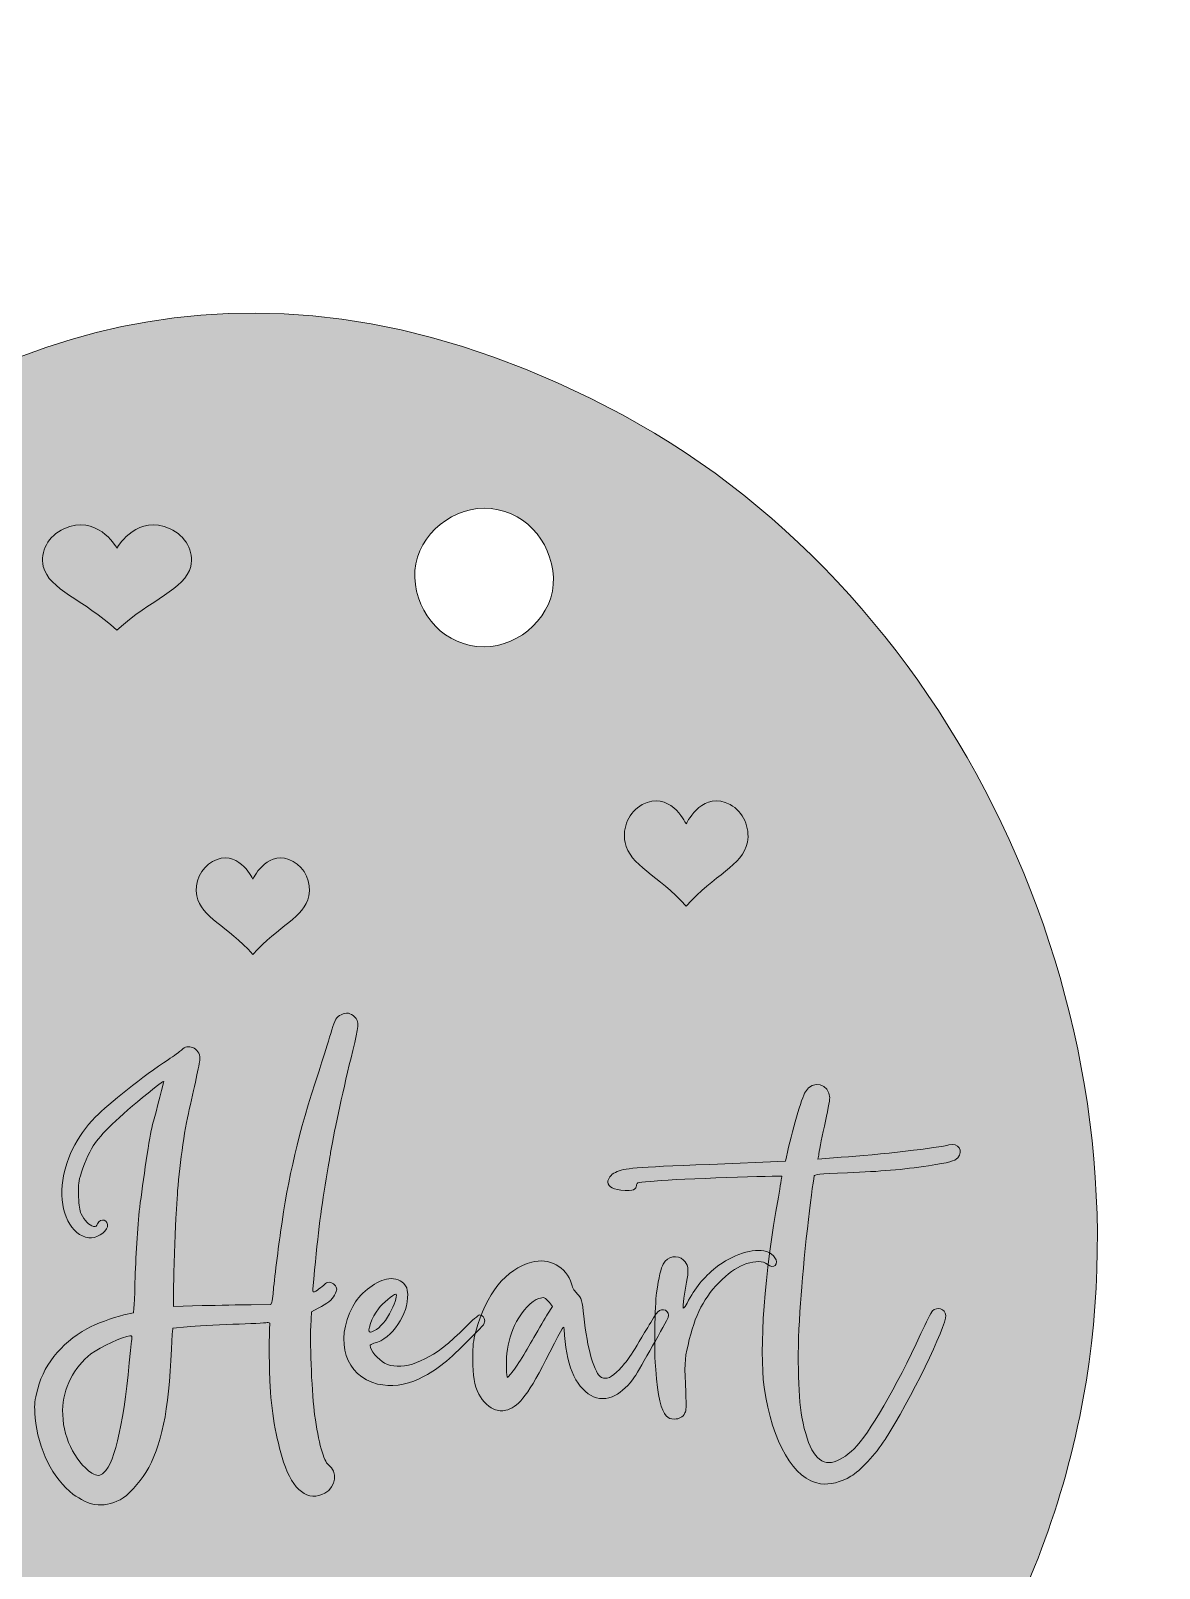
# Model space of a CAD drawing. Extents: x -9 to 1009, y -916 to 0.
# Drawn here: x 672.2 to 1008.7, y -457.9 to 0.4 of the extents above; entities that cross this region are included whole.
import ezdxf

# ---------------------------------------------------------------- set-up
doc = ezdxf.new("R2010")
doc.units = 0
doc.header["$MEASUREMENT"] = 0
doc.layers.add('Layer 1', color=7, linetype='Continuous', lineweight=0)

# ---------------------------------------------------------------- blocks, each defined once
blk = doc.blocks.new('Block_13')
at = {"layer": 'Layer 1', "true_color": 0x7c3800, "transparency": 33554687}
h = blk.add_hatch(color=36, dxfattribs=at)
h.dxf.hatch_style = 2
edge = h.paths.add_edge_path()
edge.add_spline(control_points=[(690.46, -429.56), (692.05, -430.49), (692.84, -430.49), (694.03, -429.43), (697.46, -426.4), (700.23, -413.32), (701.95, -392.99), (702.08, -391.67), (702.22, -390.22), (702.35, -389.69), (702.48, -388.76), (702.35, -388.63), (701.82, -388.63), (699.84, -388.76), (693.1, -391.93), (690.2, -394.04), (685.18, -397.87), (681.75, -404.48), (681.75, -410.81), (681.62, -418.34), (685.18, -426), (690.46, -429.56)], knot_values=[0, 0, 0, 0, 1, 1, 1, 2, 2, 2, 3, 3, 3, 4, 4, 4, 5, 5, 5, 6, 6, 6, 7, 7, 7, 7], degree=3, periodic=0)
edge = h.paths.add_edge_path()
edge.add_spline(control_points=[(673.56, -413.06), (673.3, -409.23), (673.3, -408.7), (673.96, -405.93), (675.67, -397.74), (680.96, -391.01), (689.01, -386.52), (691.52, -385.07), (696.67, -383.22), (699.97, -382.43), (699.97, -382.43), (702.88, -381.76), (702.88, -381.76), (702.88, -381.76), (703.01, -380.44), (703.01, -380.44), (703.01, -379.78), (703.27, -377.01), (703.27, -374.11), (703.4, -367.11), (704.06, -357.73), (704.59, -351.53), (705.25, -345.72), (707.5, -330.14), (708.29, -326.7), (708.82, -324.72), (711.59, -314.42), (711.85, -313.1), (712.12, -312.44), (711.06, -313.1), (707.23, -316.27), (698.25, -323.53), (693.1, -328.55), (690.86, -331.99), (689.54, -334.1), (687.82, -338.06), (687.03, -340.96), (686.37, -343.21), (686.37, -344.13), (686.5, -347.17), (686.63, -350.07), (686.77, -351), (687.29, -352.32), (688.22, -354.17), (689.67, -355.75), (690.99, -356.02), (691.65, -356.15), (691.92, -356.02), (692.18, -355.22), (693.1, -353.38), (695.48, -354.04), (695.09, -356.15), (694.69, -357.87), (691.65, -359.71), (689.54, -359.45), (684.26, -358.66), (680.82, -351.79), (681.62, -343.74), (682.41, -336.34), (685.84, -329.34), (691.52, -323.4), (695.35, -319.57), (705.91, -311.12), (713.17, -306.37), (714.89, -305.18), (716.74, -303.86), (717.14, -303.46), (718.32, -302.41), (719.25, -302.28), (720.57, -302.67), (721.76, -303.2), (722.68, -304.52), (722.68, -305.97), (722.68, -306.77), (721.36, -313.23), (719.51, -321.16), (718.06, -327.1), (716.34, -339.38), (715.95, -346.77), (715.82, -348.36), (715.68, -351), (715.55, -352.58), (715.42, -354.3), (715.29, -358.39), (715.16, -361.96), (715.02, -365.52), (714.89, -370.15), (714.89, -372.39), (714.76, -374.5), (714.76, -377.14), (714.76, -378.07), (714.76, -378.07), (714.76, -379.92), (714.76, -379.92), (714.76, -379.92), (723.34, -379.65), (723.34, -379.65), (728.23, -379.52), (734.7, -379.39), (738, -379.39), (738, -379.39), (743.81, -379.26), (743.81, -379.26), (743.81, -379.26), (744.07, -378.6), (744.07, -378.6), (744.2, -378.2), (744.34, -377.01), (744.47, -376.09), (744.6, -373.97), (745.92, -363.41), (746.71, -357.73), (749.09, -340.96), (751.86, -328.95), (758.2, -309.67), (758.73, -307.95), (759.92, -303.99), (760.97, -300.82), (761.9, -297.65), (762.95, -294.62), (763.22, -294.22), (763.88, -293.16), (765.6, -292.37), (766.92, -292.5), (767.44, -292.64), (768.24, -293.03), (768.76, -293.56), (770.22, -294.88), (770.08, -296.47), (768.24, -303.6), (765.46, -315.08), (762.95, -326.44), (761.63, -333.97), (761.5, -335.15), (760.84, -338.72), (760.31, -341.89), (758.6, -351.92), (757.81, -358.79), (756.35, -374.63), (756.22, -375.29), (756.35, -375.56), (756.62, -375.56), (757.14, -375.56), (759.13, -373.97), (759.79, -373.31), (760.45, -372.39), (762.03, -372.52), (762.82, -373.45), (763.62, -374.37), (763.75, -374.9), (762.82, -376.48), (762.03, -377.94), (760.71, -378.99), (757.94, -380.44), (757.94, -380.44), (755.96, -381.5), (755.96, -381.5), (755.96, -381.5), (755.69, -385.86), (755.69, -385.86), (755.43, -391.27), (756.09, -406.85), (756.88, -412.13), (757.94, -420.32), (759.65, -426.13), (760.97, -427.06), (763.88, -429.17), (763.35, -433.66), (759.92, -435.51), (755.03, -438.28), (750.28, -434.71), (747.64, -426.26), (745.26, -419), (743.94, -411.08), (743.54, -402.1), (743.28, -396.82), (743.28, -387.44), (743.54, -384.93), (743.68, -384.8), (743.15, -384.67), (742.75, -384.67), (742.22, -384.8), (737.6, -385.07), (732.45, -385.2), (727.44, -385.46), (721.23, -385.73), (718.85, -385.99), (718.85, -385.99), (714.63, -386.39), (714.63, -386.39), (714.63, -386.39), (714.49, -387.57), (714.49, -387.57), (714.36, -388.37), (714.23, -390.48), (714.23, -392.59), (713.31, -411.34), (711.33, -421.38), (706.57, -429.43), (704.72, -432.34), (701.03, -436.43), (698.91, -437.49), (696.27, -438.81), (693.9, -439.34), (691.39, -438.94), (689.8, -438.81), (686.9, -437.35), (684.92, -435.9), (678.84, -431.28), (674.35, -422.3), (673.56, -413.06)], knot_values=[0, 0, 0, 0, 1, 1, 1, 2, 2, 2, 3, 3, 3, 4, 4, 4, 5, 5, 5, 6, 6, 6, 7, 7, 7, 8, 8, 8, 9, 9, 9, 10, 10, 10, 11, 11, 11, 12, 12, 12, 13, 13, 13, 14, 14, 14, 15, 15, 15, 16, 16, 16, 17, 17, 17, 18, 18, 18, 19, 19, 19, 20, 20, 20, 21, 21, 21, 22, 22, 22, 23, 23, 23, 24, 24, 24, 25, 25, 25, 26, 26, 26, 27, 27, 27, 28, 28, 28, 29, 29, 29, 30, 30, 30, 31, 31, 31, 32, 32, 32, 33, 33, 33, 34, 34, 34, 35, 35, 35, 36, 36, 36, 37, 37, 37, 38, 38, 38, 39, 39, 39, 40, 40, 40, 41, 41, 41, 42, 42, 42, 43, 43, 43, 44, 44, 44, 45, 45, 45, 46, 46, 46, 47, 47, 47, 48, 48, 48, 49, 49, 49, 50, 50, 50, 51, 51, 51, 52, 52, 52, 53, 53, 53, 54, 54, 54, 55, 55, 55, 56, 56, 56, 57, 57, 57, 58, 58, 58, 59, 59, 59, 60, 60, 60, 61, 61, 61, 62, 62, 62, 63, 63, 63, 64, 64, 64, 65, 65, 65, 66, 66, 66, 67, 67, 67, 68, 68, 68, 69, 69, 69, 70, 70, 70, 70], degree=3, periodic=0)
h = blk.add_hatch(color=36, dxfattribs=at)
h.dxf.hatch_style = 2
edge = h.paths.add_edge_path()
edge.add_spline(control_points=[(901.72, -378.86), (900.67, -393.12), (900.93, -405.93), (902.12, -412.93), (903.97, -422.57), (906.74, -426.92), (910.96, -426.4), (912.95, -426), (915.45, -424.55), (917.7, -422.3), (922.19, -417.81), (930.11, -404.21), (937.64, -387.97), (939.22, -384.67), (940.67, -381.63), (941.07, -381.24), (942.39, -379.78), (944.9, -380.58), (945.03, -382.56), (945.16, -385.86), (934.47, -407.91), (926.94, -419.53), (924.17, -423.89), (919.42, -429.04), (916.77, -430.49), (913.61, -432.34), (910.57, -433.13), (907.66, -432.73), (899.74, -431.68), (893.27, -420.45), (890.89, -403.95), (889.31, -392.46), (891.03, -370.01), (895.12, -347.3), (895.65, -344), (896.18, -341.23), (896.18, -341.1), (896.18, -340.83), (864.75, -341.89), (859.07, -342.42), (853, -342.94), (852.87, -342.94), (852.87, -343.61), (852.87, -343.87), (852.73, -344.53), (852.34, -344.79), (851.81, -345.32), (851.41, -345.32), (849.43, -345.32), (845.87, -345.06), (844.42, -344.4), (844.28, -342.81), (844.28, -341.76), (845.21, -340.57), (846.53, -339.91), (849.57, -338.59), (851.41, -338.45), (874.65, -337.53), (874.65, -337.53), (897.23, -336.61), (897.23, -336.61), (897.23, -336.61), (897.5, -335.29), (897.5, -335.29), (899.08, -327.89), (902.12, -317.59), (903.17, -315.88), (905.42, -312.18), (910.3, -313.5), (910.44, -317.72), (910.44, -318.25), (909.78, -322.08), (908.85, -326.17), (907.93, -330.27), (907.14, -334.1), (907.14, -334.76), (907.14, -334.76), (906.87, -335.95), (906.87, -335.95), (906.87, -335.95), (913.87, -335.42), (913.87, -335.42), (924.7, -334.76), (943.45, -332.51), (945.96, -331.72), (948.73, -330.93), (950.45, -333.57), (948.6, -335.55), (947.54, -336.61), (946.22, -337), (939.88, -337.93), (932.09, -339.12), (925.62, -339.64), (915.72, -340.04), (906.74, -340.44), (905.95, -340.57), (905.82, -340.96), (905.02, -344.4), (902.51, -367.11), (901.72, -378.86)], knot_values=[0, 0, 0, 0, 1, 1, 1, 2, 2, 2, 3, 3, 3, 4, 4, 4, 5, 5, 5, 6, 6, 6, 7, 7, 7, 8, 8, 8, 9, 9, 9, 10, 10, 10, 11, 11, 11, 12, 12, 12, 13, 13, 13, 14, 14, 14, 15, 15, 15, 16, 16, 16, 17, 17, 17, 18, 18, 18, 19, 19, 19, 20, 20, 20, 21, 21, 21, 22, 22, 22, 23, 23, 23, 24, 24, 24, 25, 25, 25, 26, 26, 26, 27, 27, 27, 28, 28, 28, 29, 29, 29, 30, 30, 30, 31, 31, 31, 32, 32, 32, 33, 33, 33, 33], degree=3, periodic=0)
h = blk.add_hatch(color=36, dxfattribs=at)
h.dxf.hatch_style = 2
edge = h.paths.add_edge_path()
edge.add_spline(control_points=[(826.33, -382.16), (826.33, -382.16), (827.78, -379.92), (827.78, -379.92), (827.78, -379.92), (826.86, -378.73), (826.86, -378.73), (825.54, -377.14), (825.14, -377.01), (823.69, -377.54), (821.71, -378.07), (818.67, -381.37), (817.09, -384.41), (815.37, -387.57), (814.58, -390.48), (814.18, -393.91), (813.92, -396.69), (814.05, -401.04), (814.45, -401.04), (814.45, -401.04), (814.84, -400.65), (815.11, -400.25), (816.43, -398.93), (819.73, -393.65), (822.24, -389.16), (823.82, -386.52), (825.54, -383.35), (826.33, -382.16)], knot_values=[0, 0, 0, 0, 1, 1, 1, 2, 2, 2, 3, 3, 3, 4, 4, 4, 5, 5, 5, 6, 6, 6, 7, 7, 7, 8, 8, 8, 9, 9, 9, 9], degree=3, periodic=0)
edge = h.paths.add_edge_path()
edge.add_spline(control_points=[(826.99, -393.52), (820.65, -406.06), (818.01, -409.49), (814.45, -410.68), (812.73, -411.08), (812.33, -411.08), (810.75, -410.68), (809.17, -410.29), (806.92, -408.17), (805.86, -406.06), (804.41, -403.16), (804.02, -400.78), (804.02, -395.5), (804.02, -391.27), (804.15, -390.35), (804.94, -387.31), (807.84, -376.22), (814.05, -368.56), (821.58, -366.71), (826.73, -365.26), (831.88, -368.03), (833.46, -373.18), (833.86, -374.63), (834.39, -375.43), (835.18, -376.09), (836.37, -377.28), (836.63, -378.33), (837.16, -382.82), (838.08, -392.46), (840.33, -400.12), (842.44, -401.04), (843.89, -401.7), (845.34, -401.18), (847.72, -398.67), (849.97, -396.29), (851.02, -394.84), (856.17, -386.12), (857.36, -384.14), (858.68, -382.03), (859.08, -381.63), (860.53, -379.92), (862.91, -381.24), (862.25, -383.22), (861.72, -384.41), (853.8, -398.53), (852.21, -400.91), (850.63, -403.29), (848.38, -405.4), (846.4, -406.46), (844.16, -407.65), (841.25, -407.65), (839.27, -406.46), (834.52, -403.68), (831.74, -397.08), (831.22, -386.65), (831.22, -385.33), (831.08, -385.46), (826.99, -393.52)], knot_values=[0, 0, 0, 0, 1, 1, 1, 2, 2, 2, 3, 3, 3, 4, 4, 4, 5, 5, 5, 6, 6, 6, 7, 7, 7, 8, 8, 8, 9, 9, 9, 10, 10, 10, 11, 11, 11, 12, 12, 12, 13, 13, 13, 14, 14, 14, 15, 15, 15, 16, 16, 16, 17, 17, 17, 18, 18, 18, 19, 19, 19, 19], degree=3, periodic=0)
h = blk.add_hatch(color=36, dxfattribs=at)
h.dxf.hatch_style = 2
edge = h.paths.add_edge_path()
edge.add_spline(control_points=[(864.09, -413.46), (862.9, -413.46), (862.51, -413.32), (861.71, -412.53), (860.13, -410.95), (859.21, -406.72), (858.55, -398.67), (858.02, -393.91), (858.28, -379.26), (858.81, -375.82), (859.47, -371.07), (860.13, -368.43), (860.79, -367.24), (862.11, -364.86), (865.02, -364.34), (866.87, -366.05), (868.19, -367.37), (868.45, -368.69), (867.92, -371.6), (867.39, -374.24), (866.73, -378.6), (866.73, -380.05), (866.73, -380.71), (866.87, -380.58), (867.92, -378.86), (870.3, -374.37), (872.81, -371.2), (876.5, -368.3), (881.26, -364.47), (887.73, -362.36), (891.56, -363.54), (893.8, -364.07), (895.25, -366.58), (894.2, -367.64), (893.67, -368.16), (892.88, -368.16), (891.82, -367.24), (890.5, -366.32), (888.26, -366.32), (885.62, -367.11), (883.11, -368.03), (880.99, -369.35), (878.35, -371.86), (873.07, -376.88), (870.17, -382.43), (868.19, -391.4), (867.13, -395.5), (867.13, -397.87), (867.53, -405.53), (867.66, -410.02), (867.66, -410.81), (867.26, -411.61), (866.6, -412.93), (865.54, -413.46), (864.09, -413.46)], knot_values=[0, 0, 0, 0, 1, 1, 1, 2, 2, 2, 3, 3, 3, 4, 4, 4, 5, 5, 5, 6, 6, 6, 7, 7, 7, 8, 8, 8, 9, 9, 9, 10, 10, 10, 11, 11, 11, 12, 12, 12, 13, 13, 13, 14, 14, 14, 15, 15, 15, 16, 16, 16, 17, 17, 17, 18, 18, 18, 18], degree=3, periodic=0)
h = blk.add_hatch(color=36, dxfattribs=at)
h.dxf.hatch_style = 2
edge = h.paths.add_edge_path()
edge.add_spline(control_points=[(773.38, -387.57), (773.52, -387.57), (774.18, -387.31), (774.7, -387.05), (776.29, -386.39), (778.4, -383.88), (779.72, -381.1), (781.04, -378.46), (781.57, -376.22), (781.04, -376.22), (780.38, -376.22), (777.08, -378.99), (775.89, -380.58), (773.91, -383.09), (772.33, -387.57), (773.38, -387.57)], knot_values=[0, 0, 0, 0, 1, 1, 1, 2, 2, 2, 3, 3, 3, 4, 4, 4, 5, 5, 5, 5], degree=3, periodic=0)
edge = h.paths.add_edge_path()
edge.add_spline(control_points=[(807.58, -384.14), (807.58, -385.2), (807.19, -385.59), (801.91, -390.74), (796.1, -396.69), (792.66, -399.2), (788.04, -401.44), (783.68, -403.42), (779.72, -403.95), (775.63, -403.02), (766.12, -400.65), (762.69, -390.35), (768.23, -379.92), (770.08, -376.22), (774.7, -372.52), (778.27, -371.73), (780.25, -371.33), (782.1, -371.73), (783.42, -373.05), (784.34, -374.11), (784.48, -374.37), (784.61, -376.22), (784.87, -382.16), (779.99, -389.56), (774.57, -390.88), (773.91, -391.14), (773.38, -391.4), (773.38, -391.54), (773.38, -392.86), (775.89, -395.76), (777.74, -396.82), (782.23, -399.06), (789.1, -397.08), (796.36, -391.14), (797.28, -390.48), (799.66, -388.24), (801.77, -386.12), (803.89, -384.01), (805.73, -382.43), (806, -382.43), (806.92, -382.43), (807.58, -383.09), (807.58, -384.14)], knot_values=[0, 0, 0, 0, 1, 1, 1, 2, 2, 2, 3, 3, 3, 4, 4, 4, 5, 5, 5, 6, 6, 6, 7, 7, 7, 8, 8, 8, 9, 9, 9, 10, 10, 10, 11, 11, 11, 12, 12, 12, 13, 13, 13, 14, 14, 14, 14], degree=3, periodic=0)
at = {"layer": 'Layer 1'}
for points, knots in [([(673.56, -413.06), (673.3, -409.23), (673.3, -408.7), (673.96, -405.93), (675.67, -397.74), (680.96, -391.01), (689.01, -386.52), (691.52, -385.07), (696.67, -383.22), (699.97, -382.43), (699.97, -382.43), (702.88, -381.76), (702.88, -381.76), (702.88, -381.76), (703.01, -380.44), (703.01, -380.44), (703.01, -379.78), (703.27, -377.01), (703.27, -374.11), (703.4, -367.11), (704.06, -357.73), (704.59, -351.53), (705.25, -345.72), (707.5, -330.14), (708.29, -326.7), (708.82, -324.72), (711.59, -314.42), (711.85, -313.1), (712.12, -312.44), (711.06, -313.1), (707.23, -316.27), (698.25, -323.53), (693.1, -328.55), (690.86, -331.99), (689.54, -334.1), (687.82, -338.06), (687.03, -340.96), (686.37, -343.21), (686.37, -344.13), (686.5, -347.17), (686.63, -350.07), (686.77, -351), (687.29, -352.32), (688.22, -354.17), (689.67, -355.75), (690.99, -356.02), (691.65, -356.15), (691.92, -356.02), (692.18, -355.22), (693.1, -353.38), (695.48, -354.04), (695.09, -356.15), (694.69, -357.87), (691.65, -359.71), (689.54, -359.45), (684.26, -358.66), (680.82, -351.79), (681.62, -343.74), (682.41, -336.34), (685.84, -329.34), (691.52, -323.4), (695.35, -319.57), (705.91, -311.12), (713.17, -306.37), (714.89, -305.18), (716.74, -303.86), (717.14, -303.46), (718.32, -302.41), (719.25, -302.28), (720.57, -302.67), (721.76, -303.2), (722.68, -304.52), (722.68, -305.97), (722.68, -306.77), (721.36, -313.23), (719.51, -321.16), (718.06, -327.1), (716.34, -339.38), (715.95, -346.77), (715.82, -348.36), (715.68, -351), (715.55, -352.58), (715.42, -354.3), (715.29, -358.39), (715.16, -361.96), (715.02, -365.52), (714.89, -370.15), (714.89, -372.39), (714.76, -374.5), (714.76, -377.14), (714.76, -378.07), (714.76, -378.07), (714.76, -379.92), (714.76, -379.92), (714.76, -379.92), (723.34, -379.65), (723.34, -379.65), (728.23, -379.52), (734.7, -379.39), (738, -379.39), (738, -379.39), (743.81, -379.26), (743.81, -379.26), (743.81, -379.26), (744.07, -378.6), (744.07, -378.6), (744.2, -378.2), (744.34, -377.01), (744.47, -376.09), (744.6, -373.97), (745.92, -363.41), (746.71, -357.73), (749.09, -340.96), (751.86, -328.95), (758.2, -309.67), (758.73, -307.95), (759.92, -303.99), (760.97, -300.82), (761.9, -297.65), (762.95, -294.62), (763.22, -294.22), (763.88, -293.16), (765.6, -292.37), (766.92, -292.5), (767.44, -292.64), (768.24, -293.03), (768.76, -293.56), (770.22, -294.88), (770.08, -296.47), (768.24, -303.6), (765.46, -315.08), (762.95, -326.44), (761.63, -333.97), (761.5, -335.15), (760.84, -338.72), (760.31, -341.89), (758.6, -351.92), (757.81, -358.79), (756.35, -374.63), (756.22, -375.29), (756.35, -375.56), (756.62, -375.56), (757.14, -375.56), (759.13, -373.97), (759.79, -373.31), (760.45, -372.39), (762.03, -372.52), (762.82, -373.45), (763.62, -374.37), (763.75, -374.9), (762.82, -376.48), (762.03, -377.94), (760.71, -378.99), (757.94, -380.44), (757.94, -380.44), (755.96, -381.5), (755.96, -381.5), (755.96, -381.5), (755.69, -385.86), (755.69, -385.86), (755.43, -391.27), (756.09, -406.85), (756.88, -412.13), (757.94, -420.32), (759.65, -426.13), (760.97, -427.06), (763.88, -429.17), (763.35, -433.66), (759.92, -435.51), (755.03, -438.28), (750.28, -434.71), (747.64, -426.26), (745.26, -419), (743.94, -411.08), (743.54, -402.1), (743.28, -396.82), (743.28, -387.44), (743.54, -384.93), (743.68, -384.8), (743.15, -384.67), (742.75, -384.67), (742.22, -384.8), (737.6, -385.07), (732.45, -385.2), (727.44, -385.46), (721.23, -385.73), (718.85, -385.99), (718.85, -385.99), (714.63, -386.39), (714.63, -386.39), (714.63, -386.39), (714.49, -387.57), (714.49, -387.57), (714.36, -388.37), (714.23, -390.48), (714.23, -392.59), (713.31, -411.34), (711.33, -421.38), (706.57, -429.43), (704.72, -432.34), (701.03, -436.43), (698.91, -437.49), (696.27, -438.81), (693.9, -439.34), (691.39, -438.94), (689.8, -438.81), (686.9, -437.35), (684.92, -435.9), (678.84, -431.28), (674.35, -422.3), (673.56, -413.06)], [0, 0, 0, 0, 1, 1, 1, 2, 2, 2, 3, 3, 3, 4, 4, 4, 5, 5, 5, 6, 6, 6, 7, 7, 7, 8, 8, 8, 9, 9, 9, 10, 10, 10, 11, 11, 11, 12, 12, 12, 13, 13, 13, 14, 14, 14, 15, 15, 15, 16, 16, 16, 17, 17, 17, 18, 18, 18, 19, 19, 19, 20, 20, 20, 21, 21, 21, 22, 22, 22, 23, 23, 23, 24, 24, 24, 25, 25, 25, 26, 26, 26, 27, 27, 27, 28, 28, 28, 29, 29, 29, 30, 30, 30, 31, 31, 31, 32, 32, 32, 33, 33, 33, 34, 34, 34, 35, 35, 35, 36, 36, 36, 37, 37, 37, 38, 38, 38, 39, 39, 39, 40, 40, 40, 41, 41, 41, 42, 42, 42, 43, 43, 43, 44, 44, 44, 45, 45, 45, 46, 46, 46, 47, 47, 47, 48, 48, 48, 49, 49, 49, 50, 50, 50, 51, 51, 51, 52, 52, 52, 53, 53, 53, 54, 54, 54, 55, 55, 55, 56, 56, 56, 57, 57, 57, 58, 58, 58, 59, 59, 59, 60, 60, 60, 61, 61, 61, 62, 62, 62, 63, 63, 63, 64, 64, 64, 65, 65, 65, 66, 66, 66, 67, 67, 67, 68, 68, 68, 69, 69, 69, 70, 70, 70, 70]), ([(901.72, -378.86), (900.67, -393.12), (900.93, -405.93), (902.12, -412.93), (903.97, -422.57), (906.74, -426.92), (910.96, -426.4), (912.95, -426), (915.45, -424.55), (917.7, -422.3), (922.19, -417.81), (930.11, -404.21), (937.64, -387.97), (939.22, -384.67), (940.67, -381.63), (941.07, -381.24), (942.39, -379.78), (944.9, -380.58), (945.03, -382.56), (945.16, -385.86), (934.47, -407.91), (926.94, -419.53), (924.17, -423.89), (919.42, -429.04), (916.77, -430.49), (913.61, -432.34), (910.57, -433.13), (907.66, -432.73), (899.74, -431.68), (893.27, -420.45), (890.89, -403.95), (889.31, -392.46), (891.03, -370.01), (895.12, -347.3), (895.65, -344), (896.18, -341.23), (896.18, -341.1), (896.18, -340.83), (864.75, -341.89), (859.07, -342.42), (853, -342.94), (852.87, -342.94), (852.87, -343.61), (852.87, -343.87), (852.73, -344.53), (852.34, -344.79), (851.81, -345.32), (851.41, -345.32), (849.43, -345.32), (845.87, -345.06), (844.42, -344.4), (844.28, -342.81), (844.28, -341.76), (845.21, -340.57), (846.53, -339.91), (849.57, -338.59), (851.41, -338.45), (874.65, -337.53), (874.65, -337.53), (897.23, -336.61), (897.23, -336.61), (897.23, -336.61), (897.5, -335.29), (897.5, -335.29), (899.08, -327.89), (902.12, -317.59), (903.17, -315.88), (905.42, -312.18), (910.3, -313.5), (910.44, -317.72), (910.44, -318.25), (909.78, -322.08), (908.85, -326.17), (907.93, -330.27), (907.14, -334.1), (907.14, -334.76), (907.14, -334.76), (906.87, -335.95), (906.87, -335.95), (906.87, -335.95), (913.87, -335.42), (913.87, -335.42), (924.7, -334.76), (943.45, -332.51), (945.96, -331.72), (948.73, -330.93), (950.45, -333.57), (948.6, -335.55), (947.54, -336.61), (946.22, -337), (939.88, -337.93), (932.09, -339.12), (925.62, -339.64), (915.72, -340.04), (906.74, -340.44), (905.95, -340.57), (905.82, -340.96), (905.02, -344.4), (902.51, -367.11), (901.72, -378.86)], [0, 0, 0, 0, 1, 1, 1, 2, 2, 2, 3, 3, 3, 4, 4, 4, 5, 5, 5, 6, 6, 6, 7, 7, 7, 8, 8, 8, 9, 9, 9, 10, 10, 10, 11, 11, 11, 12, 12, 12, 13, 13, 13, 14, 14, 14, 15, 15, 15, 16, 16, 16, 17, 17, 17, 18, 18, 18, 19, 19, 19, 20, 20, 20, 21, 21, 21, 22, 22, 22, 23, 23, 23, 24, 24, 24, 25, 25, 25, 26, 26, 26, 27, 27, 27, 28, 28, 28, 29, 29, 29, 30, 30, 30, 31, 31, 31, 32, 32, 32, 33, 33, 33, 33]), ([(826.99, -393.52), (820.65, -406.06), (818.01, -409.49), (814.45, -410.68), (812.73, -411.08), (812.33, -411.08), (810.75, -410.68), (809.17, -410.29), (806.92, -408.17), (805.86, -406.06), (804.41, -403.16), (804.02, -400.78), (804.02, -395.5), (804.02, -391.27), (804.15, -390.35), (804.94, -387.31), (807.84, -376.22), (814.05, -368.56), (821.58, -366.71), (826.73, -365.26), (831.88, -368.03), (833.46, -373.18), (833.86, -374.63), (834.39, -375.43), (835.18, -376.09), (836.37, -377.28), (836.63, -378.33), (837.16, -382.82), (838.08, -392.46), (840.33, -400.12), (842.44, -401.04), (843.89, -401.7), (845.34, -401.18), (847.72, -398.67), (849.97, -396.29), (851.02, -394.84), (856.17, -386.12), (857.36, -384.14), (858.68, -382.03), (859.08, -381.63), (860.53, -379.92), (862.91, -381.24), (862.25, -383.22), (861.72, -384.41), (853.8, -398.53), (852.21, -400.91), (850.63, -403.29), (848.38, -405.4), (846.4, -406.46), (844.16, -407.65), (841.25, -407.65), (839.27, -406.46), (834.52, -403.68), (831.74, -397.08), (831.22, -386.65), (831.22, -385.33), (831.08, -385.46), (826.99, -393.52)], [0, 0, 0, 0, 1, 1, 1, 2, 2, 2, 3, 3, 3, 4, 4, 4, 5, 5, 5, 6, 6, 6, 7, 7, 7, 8, 8, 8, 9, 9, 9, 10, 10, 10, 11, 11, 11, 12, 12, 12, 13, 13, 13, 14, 14, 14, 15, 15, 15, 16, 16, 16, 17, 17, 17, 18, 18, 18, 19, 19, 19, 19]), ([(864.09, -413.46), (862.9, -413.46), (862.51, -413.32), (861.71, -412.53), (860.13, -410.95), (859.21, -406.72), (858.55, -398.67), (858.02, -393.91), (858.28, -379.26), (858.81, -375.82), (859.47, -371.07), (860.13, -368.43), (860.79, -367.24), (862.11, -364.86), (865.02, -364.34), (866.87, -366.05), (868.19, -367.37), (868.45, -368.69), (867.92, -371.6), (867.39, -374.24), (866.73, -378.6), (866.73, -380.05), (866.73, -380.71), (866.87, -380.58), (867.92, -378.86), (870.3, -374.37), (872.81, -371.2), (876.5, -368.3), (881.26, -364.47), (887.73, -362.36), (891.56, -363.54), (893.8, -364.07), (895.25, -366.58), (894.2, -367.64), (893.67, -368.16), (892.88, -368.16), (891.82, -367.24), (890.5, -366.32), (888.26, -366.32), (885.62, -367.11), (883.11, -368.03), (880.99, -369.35), (878.35, -371.86), (873.07, -376.88), (870.17, -382.43), (868.19, -391.4), (867.13, -395.5), (867.13, -397.87), (867.53, -405.53), (867.66, -410.02), (867.66, -410.81), (867.26, -411.61), (866.6, -412.93), (865.54, -413.46), (864.09, -413.46)], [0, 0, 0, 0, 1, 1, 1, 2, 2, 2, 3, 3, 3, 4, 4, 4, 5, 5, 5, 6, 6, 6, 7, 7, 7, 8, 8, 8, 9, 9, 9, 10, 10, 10, 11, 11, 11, 12, 12, 12, 13, 13, 13, 14, 14, 14, 15, 15, 15, 16, 16, 16, 17, 17, 17, 18, 18, 18, 18]), ([(807.58, -384.14), (807.58, -385.2), (807.19, -385.59), (801.91, -390.74), (796.1, -396.69), (792.66, -399.2), (788.04, -401.44), (783.68, -403.42), (779.72, -403.95), (775.63, -403.02), (766.12, -400.65), (762.69, -390.35), (768.23, -379.92), (770.08, -376.22), (774.7, -372.52), (778.27, -371.73), (780.25, -371.33), (782.1, -371.73), (783.42, -373.05), (784.34, -374.11), (784.48, -374.37), (784.61, -376.22), (784.87, -382.16), (779.99, -389.56), (774.57, -390.88), (773.91, -391.14), (773.38, -391.4), (773.38, -391.54), (773.38, -392.86), (775.89, -395.76), (777.74, -396.82), (782.23, -399.06), (789.1, -397.08), (796.36, -391.14), (797.28, -390.48), (799.66, -388.24), (801.77, -386.12), (803.89, -384.01), (805.73, -382.43), (806, -382.43), (806.92, -382.43), (807.58, -383.09), (807.58, -384.14)], [0, 0, 0, 0, 1, 1, 1, 2, 2, 2, 3, 3, 3, 4, 4, 4, 5, 5, 5, 6, 6, 6, 7, 7, 7, 8, 8, 8, 9, 9, 9, 10, 10, 10, 11, 11, 11, 12, 12, 12, 13, 13, 13, 14, 14, 14, 14]), ([(773.38, -387.57), (773.52, -387.57), (774.18, -387.31), (774.7, -387.05), (776.29, -386.39), (778.4, -383.88), (779.72, -381.1), (781.04, -378.46), (781.57, -376.22), (781.04, -376.22), (780.38, -376.22), (777.08, -378.99), (775.89, -380.58), (773.91, -383.09), (772.33, -387.57), (773.38, -387.57)], [0, 0, 0, 0, 1, 1, 1, 2, 2, 2, 3, 3, 3, 4, 4, 4, 5, 5, 5, 5]), ([(826.33, -382.16), (826.33, -382.16), (827.78, -379.92), (827.78, -379.92), (827.78, -379.92), (826.86, -378.73), (826.86, -378.73), (825.54, -377.14), (825.14, -377.01), (823.69, -377.54), (821.71, -378.07), (818.67, -381.37), (817.09, -384.41), (815.37, -387.57), (814.58, -390.48), (814.18, -393.91), (813.92, -396.69), (814.05, -401.04), (814.45, -401.04), (814.45, -401.04), (814.84, -400.65), (815.11, -400.25), (816.43, -398.93), (819.73, -393.65), (822.24, -389.16), (823.82, -386.52), (825.54, -383.35), (826.33, -382.16)], [0, 0, 0, 0, 1, 1, 1, 2, 2, 2, 3, 3, 3, 4, 4, 4, 5, 5, 5, 6, 6, 6, 7, 7, 7, 8, 8, 8, 9, 9, 9, 9]), ([(690.46, -429.56), (692.05, -430.49), (692.84, -430.49), (694.03, -429.43), (697.46, -426.4), (700.23, -413.32), (701.95, -392.99), (702.08, -391.67), (702.22, -390.22), (702.35, -389.69), (702.48, -388.76), (702.35, -388.63), (701.82, -388.63), (699.84, -388.76), (693.1, -391.93), (690.2, -394.04), (685.18, -397.87), (681.75, -404.48), (681.75, -410.81), (681.62, -418.34), (685.18, -426), (690.46, -429.56)], [0, 0, 0, 0, 1, 1, 1, 2, 2, 2, 3, 3, 3, 4, 4, 4, 5, 5, 5, 6, 6, 6, 7, 7, 7, 7])]:
    blk.add_open_spline(points, degree=3, knots=knots, dxfattribs=at)
blk = doc.blocks.new('Block_12')
at = {"layer": 'Layer 1', "true_color": 0x7c3800, "transparency": 33554687}
h = blk.add_hatch(color=36, dxfattribs=at)
h.dxf.hatch_style = 2
edge = h.paths.add_edge_path()
edge.add_spline(control_points=[(719.94, -159.27), (718.21, -166.29), (708.07, -168.94), (697.95, -178.3), (697.95, -178.3), (697.95, -178.32), (697.95, -178.32), (687.84, -168.96), (677.7, -166.31), (675.97, -159.29), (674.89, -154.94), (677.53, -150.13), (682.14, -148.07), (691.8, -143.74), (697.47, -153.02), (697.95, -153.82), (697.95, -153.82), (697.97, -153.78), (697.97, -153.78), (697.97, -153.78), (697.98, -153.77), (697.98, -153.77), (698.55, -152.83), (704.2, -143.75), (713.77, -148.05), (718.37, -150.11), (721.01, -154.92), (719.94, -159.27)], knot_values=[0, 0, 0, 0, 1, 1, 1, 2, 2, 2, 3, 3, 3, 4, 4, 4, 5, 5, 5, 6, 6, 6, 7, 7, 7, 8, 8, 8, 9, 9, 9, 9], degree=3, periodic=0)
h = blk.add_hatch(color=36, dxfattribs=at)
h.dxf.hatch_style = 2
edge = h.paths.add_edge_path()
edge.add_spline(control_points=[(885.88, -241.52), (884.44, -248.53), (876.03, -251.18), (867.64, -260.55), (867.64, -260.55), (867.64, -260.57), (867.64, -260.57), (859.25, -251.2), (850.83, -248.55), (849.4, -241.54), (848.5, -237.19), (850.69, -232.38), (854.52, -230.31), (862.53, -225.98), (867.23, -235.27), (867.63, -236.06), (867.63, -236.06), (867.65, -236.02), (867.65, -236.02), (867.65, -236.02), (867.65, -236.02), (867.65, -236.02), (868.13, -235.07), (872.82, -226), (880.76, -230.29), (884.58, -232.36), (886.77, -237.17), (885.88, -241.52)], knot_values=[0, 0, 0, 0, 1, 1, 1, 2, 2, 2, 3, 3, 3, 4, 4, 4, 5, 5, 5, 6, 6, 6, 7, 7, 7, 8, 8, 8, 9, 9, 9, 9], degree=3, periodic=0)
at = {"layer": 'Layer 1'}
for points in [[(719.94, -159.27), (718.21, -166.29), (708.07, -168.94), (697.95, -178.3), (697.95, -178.3), (697.95, -178.32), (697.95, -178.32), (687.84, -168.96), (677.7, -166.31), (675.97, -159.29), (674.89, -154.94), (677.53, -150.13), (682.14, -148.07), (691.8, -143.74), (697.47, -153.02), (697.95, -153.82), (697.95, -153.82), (697.97, -153.78), (697.97, -153.78), (697.97, -153.78), (697.98, -153.77), (697.98, -153.77), (698.55, -152.83), (704.2, -143.75), (713.77, -148.05), (718.37, -150.11), (721.01, -154.92), (719.94, -159.27)], [(885.88, -241.52), (884.44, -248.53), (876.03, -251.18), (867.64, -260.55), (867.64, -260.55), (867.64, -260.57), (867.64, -260.57), (859.25, -251.2), (850.83, -248.55), (849.4, -241.54), (848.5, -237.19), (850.69, -232.38), (854.52, -230.31), (862.53, -225.98), (867.23, -235.27), (867.63, -236.06), (867.63, -236.06), (867.65, -236.02), (867.65, -236.02), (867.65, -236.02), (867.65, -236.02), (867.65, -236.02), (868.13, -235.07), (872.82, -226), (880.76, -230.29), (884.58, -232.36), (886.77, -237.17), (885.88, -241.52)]]:
    blk.add_open_spline(points, degree=3, knots=[0, 0, 0, 0, 1, 1, 1, 2, 2, 2, 3, 3, 3, 4, 4, 4, 5, 5, 5, 6, 6, 6, 7, 7, 7, 8, 8, 8, 9, 9, 9, 9], dxfattribs=at)
blk.add_blockref('Block_13', (0, 0), dxfattribs=at)
blk = doc.blocks.new('Block_11')
at = {"layer": 'Layer 1', "true_color": 0xffe3b6, "transparency": 33554687}
h = blk.add_hatch(color=254, dxfattribs=at)
h.dxf.hatch_style = 2
edge = h.paths.add_edge_path()
edge.add_spline(control_points=[(807.38, -183.26), (795.81, -183.26), (787.23, -173.8), (786.73, -162.61), (786.23, -151.46), (796.58, -141.96), (807.38, -141.96), (818.96, -141.96), (827.54, -151.42), (828.04, -162.61), (828.54, -173.76), (818.19, -183.26), (807.38, -183.26)], knot_values=[0, 0, 0, 0, 1, 1, 1, 2, 2, 2, 3, 3, 3, 4, 4, 4, 4], degree=3, periodic=0)
edge = h.paths.add_edge_path()
edge.add_spline(control_points=[(848.83, -114.24), (637.71, -0.14), (513.07, -241.32), (500.47, -266.39), (500.47, -266.39), (500.39, -266.55), (500.39, -266.55), (500.39, -266.55), (499.86, -267.6), (499.86, -267.6), (489.27, -246.47), (364.29, 0.39), (151.17, -114.8), (49.55, -169.72), (-8.67, -297.5), (15.04, -413.27), (22.18, -448.12), (35.8, -478.92), (54.68, -507.59), (54.68, -507.59), (165.56, -506.5), (165.56, -506.5), (190.97, -506.24), (214.99, -505.99), (218.18, -500.04), (219.33, -497.9), (217.99, -493.83), (214.19, -487.97), (206.02, -475.4), (201.24, -458.74), (201.08, -442.26), (201.08, -442.02), (201.07, -441.76), (201.07, -441.51), (201.07, -423.09), (208.19, -405.73), (221.17, -392.55), (234.33, -379.19), (251.91, -371.74), (270.69, -371.54), (270.93, -371.54), (271.17, -371.53), (271.42, -371.53), (309.87, -371.53), (341.34, -402.47), (341.75, -440.81), (341.91, -457.3), (337.48, -474.05), (329.58, -486.79), (325.9, -492.73), (324.64, -496.82), (325.82, -498.93), (329.14, -504.82), (353.16, -504.57), (378.59, -504.31), (378.59, -504.31), (387.18, -504.23), (387.18, -504.23), (387.18, -504.23), (493.23, -503.14), (493.23, -503.14), (493.23, -503.14), (499.36, -503.08), (499.36, -503.08), (499.36, -503.08), (614.02, -501.91), (614.02, -501.91), (648.87, -501.55), (667.3, -501.77), (672.18, -510.41), (675.33, -516.03), (671.76, -523.18), (668.29, -528.79), (660.98, -540.56), (656.89, -556.12), (657.04, -571.47), (657.41, -606.68), (686.52, -635.05), (721.91, -634.68), (757.31, -634.32), (785.83, -605.37), (785.46, -570.15), (785.3, -554.82), (780.88, -539.34), (773.34, -527.71), (769.75, -522.18), (766.02, -515.1), (769.07, -509.42), (773.76, -500.68), (792.17, -500.09), (827.03, -499.73), (827.03, -499.73), (950.72, -498.51), (950.72, -498.51), (966.81, -472.26), (978.53, -444.14), (984.96, -412.71), (1008.67, -296.93), (950.45, -169.14), (848.83, -114.24)], knot_values=[0, 0, 0, 0, 1, 1, 1, 2, 2, 2, 3, 3, 3, 4, 4, 4, 5, 5, 5, 6, 6, 6, 7, 7, 7, 8, 8, 8, 9, 9, 9, 10, 10, 10, 11, 11, 11, 12, 12, 12, 13, 13, 13, 14, 14, 14, 15, 15, 15, 16, 16, 16, 17, 17, 17, 18, 18, 18, 19, 19, 19, 20, 20, 20, 21, 21, 21, 22, 22, 22, 23, 23, 23, 24, 24, 24, 25, 25, 25, 26, 26, 26, 27, 27, 27, 28, 28, 28, 29, 29, 29, 30, 30, 30, 31, 31, 31, 32, 32, 32, 33, 33, 33, 33], degree=3, periodic=0)
at = {"layer": 'Layer 1'}
for points, knots in [([(848.83, -114.24), (637.71, -0.14), (513.07, -241.32), (500.47, -266.39), (500.47, -266.39), (500.39, -266.55), (500.39, -266.55), (500.39, -266.55), (499.86, -267.6), (499.86, -267.6), (489.27, -246.47), (364.29, 0.39), (151.17, -114.8), (49.55, -169.72), (-8.67, -297.5), (15.04, -413.27), (22.18, -448.12), (35.8, -478.92), (54.68, -507.59), (54.68, -507.59), (165.56, -506.5), (165.56, -506.5), (190.97, -506.24), (214.99, -505.99), (218.18, -500.04), (219.33, -497.9), (217.99, -493.83), (214.19, -487.97), (206.02, -475.4), (201.24, -458.74), (201.08, -442.26), (201.08, -442.02), (201.07, -441.76), (201.07, -441.51), (201.07, -423.09), (208.19, -405.73), (221.17, -392.55), (234.33, -379.19), (251.91, -371.74), (270.69, -371.54), (270.93, -371.54), (271.17, -371.53), (271.42, -371.53), (309.87, -371.53), (341.34, -402.47), (341.75, -440.81), (341.91, -457.3), (337.48, -474.05), (329.58, -486.79), (325.9, -492.73), (324.64, -496.82), (325.82, -498.93), (329.14, -504.82), (353.16, -504.57), (378.59, -504.31), (378.59, -504.31), (387.18, -504.23), (387.18, -504.23), (387.18, -504.23), (493.23, -503.14), (493.23, -503.14), (493.23, -503.14), (499.36, -503.08), (499.36, -503.08), (499.36, -503.08), (614.02, -501.91), (614.02, -501.91), (648.87, -501.55), (667.3, -501.77), (672.18, -510.41), (675.33, -516.03), (671.76, -523.18), (668.29, -528.79), (660.98, -540.56), (656.89, -556.12), (657.04, -571.47), (657.41, -606.68), (686.52, -635.05), (721.91, -634.68), (757.31, -634.32), (785.83, -605.37), (785.46, -570.15), (785.3, -554.82), (780.88, -539.34), (773.34, -527.71), (769.75, -522.18), (766.02, -515.1), (769.07, -509.42), (773.76, -500.68), (792.17, -500.09), (827.03, -499.73), (827.03, -499.73), (950.72, -498.51), (950.72, -498.51), (966.81, -472.26), (978.53, -444.14), (984.96, -412.71), (1008.67, -296.93), (950.45, -169.14), (848.83, -114.24)], [0, 0, 0, 0, 1, 1, 1, 2, 2, 2, 3, 3, 3, 4, 4, 4, 5, 5, 5, 6, 6, 6, 7, 7, 7, 8, 8, 8, 9, 9, 9, 10, 10, 10, 11, 11, 11, 12, 12, 12, 13, 13, 13, 14, 14, 14, 15, 15, 15, 16, 16, 16, 17, 17, 17, 18, 18, 18, 19, 19, 19, 20, 20, 20, 21, 21, 21, 22, 22, 22, 23, 23, 23, 24, 24, 24, 25, 25, 25, 26, 26, 26, 27, 27, 27, 28, 28, 28, 29, 29, 29, 30, 30, 30, 31, 31, 31, 32, 32, 32, 33, 33, 33, 33]), ([(807.38, -183.26), (795.81, -183.26), (787.23, -173.8), (786.73, -162.61), (786.23, -151.46), (796.58, -141.96), (807.38, -141.96), (818.96, -141.96), (827.54, -151.42), (828.04, -162.61), (828.54, -173.76), (818.19, -183.26), (807.38, -183.26)], [0, 0, 0, 0, 1, 1, 1, 2, 2, 2, 3, 3, 3, 4, 4, 4, 4])]:
    blk.add_open_spline(points, degree=3, knots=knots, dxfattribs=at)
blk.add_blockref('Block_12', (0, 0), dxfattribs=at)
blk = doc.blocks.new('Block_0')
at = {"layer": 'Layer 1', "true_color": 0x7c3800, "transparency": 33554687}
h = blk.add_hatch(color=36, dxfattribs=at)
h.dxf.hatch_style = 2
edge = h.paths.add_edge_path()
edge.add_spline(control_points=[(755.16, -257.51), (753.85, -263.93), (746.14, -266.36), (738.46, -274.93), (738.46, -274.93), (738.46, -274.95), (738.46, -274.95), (730.78, -266.38), (723.07, -263.95), (721.76, -257.53), (720.94, -253.54), (722.94, -249.14), (726.44, -247.25), (733.78, -243.28), (738.09, -251.79), (738.45, -252.51), (738.45, -252.51), (738.47, -252.48), (738.47, -252.48), (738.47, -252.48), (738.47, -252.47), (738.47, -252.47), (738.91, -251.61), (743.2, -243.3), (750.47, -247.23), (753.97, -249.12), (755.98, -253.52), (755.16, -257.51)], knot_values=[0, 0, 0, 0, 1, 1, 1, 2, 2, 2, 3, 3, 3, 4, 4, 4, 5, 5, 5, 6, 6, 6, 7, 7, 7, 8, 8, 8, 9, 9, 9, 9], degree=3, periodic=0)
at = {"layer": 'Layer 1'}
blk.add_open_spline([(755.16, -257.51), (753.85, -263.93), (746.14, -266.36), (738.46, -274.93), (738.46, -274.93), (738.46, -274.95), (738.46, -274.95), (730.78, -266.38), (723.07, -263.95), (721.76, -257.53), (720.94, -253.54), (722.94, -249.14), (726.44, -247.25), (733.78, -243.28), (738.09, -251.79), (738.45, -252.51), (738.45, -252.51), (738.47, -252.48), (738.47, -252.48), (738.47, -252.48), (738.47, -252.47), (738.47, -252.47), (738.91, -251.61), (743.2, -243.3), (750.47, -247.23), (753.97, -249.12), (755.98, -253.52), (755.16, -257.51)], degree=3, knots=[0, 0, 0, 0, 1, 1, 1, 2, 2, 2, 3, 3, 3, 4, 4, 4, 5, 5, 5, 6, 6, 6, 7, 7, 7, 8, 8, 8, 9, 9, 9, 9], dxfattribs=at)
blk.add_blockref('Block_11', (0, 0), dxfattribs=at)

msp = doc.modelspace()

# ---------------------------------------------------------------- block references
at = {"layer": 'Layer 1'}
msp.add_blockref('Block_0', (0, 0), dxfattribs=at)

doc.saveas('drawing.dxf')
